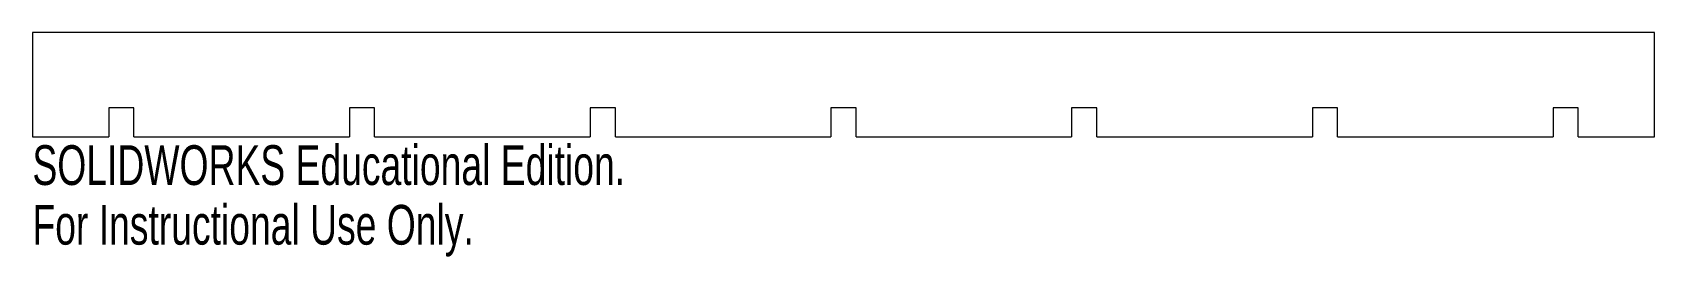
# Model space of a CAD drawing. Header units: inches. Extents: x -3.88 to 3.88, y -0.57 to 0.5.
import ezdxf

# ---------------------------------------------------------------- set-up
doc = ezdxf.new("R2010")
doc.units = ezdxf.units.IN
doc.header["$MEASUREMENT"] = 0
doc.styles.add('SLDTEXTSTYLE0', font='TXT', dxfattribs={"width": 0.7})

msp = doc.modelspace()

# ---------------------------------------------------------------- linework, layer by layer
at = {"color": 7, "linetype": 'Continuous', "lineweight": 15}
for p, q in [((3.875, 0.5), (-3.875, 0.5)), ((-3.875, 0.5), (-3.875, 0)), ((3.875, 0), (3.875, 0.5)), ((-3.51, 0.1394), (-3.51, 0)), ((-3.39, 0.1394), (-3.51, 0.1394)), ((-3.39, 0), (-3.39, 0.1394)), ((-2.36, 0.1394), (-2.36, 0)), ((-2.24, 0.1394), (-2.36, 0.1394)), ((-2.24, 0), (-2.24, 0.1394)), ((-1.21, 0.1394), (-1.21, 0)), ((-1.09, 0.1394), (-1.21, 0.1394)), ((-1.09, 0), (-1.09, 0.1394)), ((-0.06, 0.1394), (-0.06, 0)), ((0.06, 0.1394), (-0.06, 0.1394)), ((0.06, 0), (0.06, 0.1394)), ((1.09, 0.1394), (1.09, 0)), ((1.21, 0.1394), (1.09, 0.1394)), ((1.21, 0), (1.21, 0.1394)), ((2.24, 0.1394), (2.24, 0)), ((2.36, 0.1394), (2.24, 0.1394)), ((2.36, 0), (2.36, 0.1394)), ((3.39, 0.1394), (3.39, 0)), ((3.51, 0.1394), (3.39, 0.1394)), ((3.51, 0), (3.51, 0.1394)), ((-3.875, 0), (-3.51, 0)), ((-3.39, 0), (-2.36, 0)), ((-2.24, 0), (-1.21, 0)), ((-1.09, 0), (-0.06, 0)), ((0.06, 0), (1.09, 0)), ((1.21, 0), (2.24, 0)), ((2.36, 0), (3.39, 0)), ((3.51, 0), (3.875, 0))]:
    msp.add_line(p, q, dxfattribs=at)

# ---------------------------------------------------------------- texts
at = {"color": 7, "linetype": 'Continuous', "char_height": 0.1903, "attachment_point": 1, "style": 'SLDTEXTSTYLE0'}
for s, insert in [('SOLIDWORKS Educational Edition.', (-3.875, -0.0401)), ('For Instructional Use Only.', (-3.875, -0.3256))]:
    msp.add_mtext(s, dxfattribs=dict(at, insert=insert))

doc.saveas('drawing.dxf')
